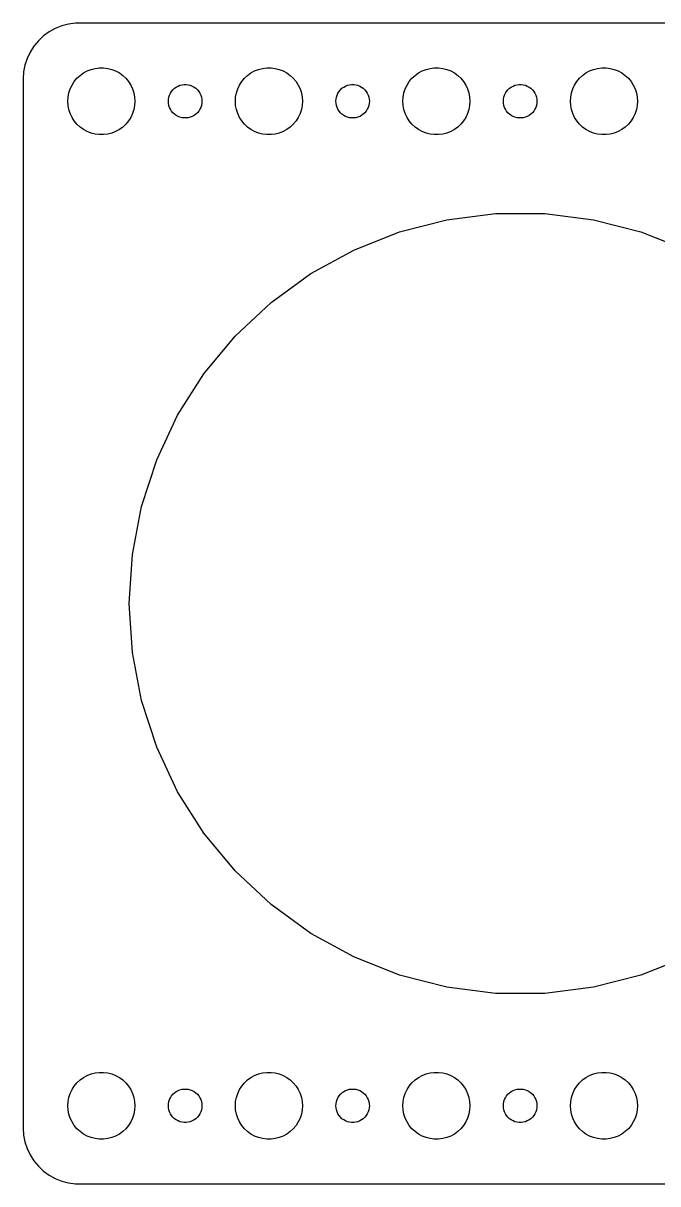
# Model space of a CAD drawing. Header units: metres. Extents: x -120 to 120, y 62 to 166.
# Drawn here: x -119.5 to -62.7, y 62 to 166 of the extents above; entities that cross this region are included whole.
import ezdxf

# ---------------------------------------------------------------- set-up
doc = ezdxf.new("R2010")
doc.units = ezdxf.units.M

msp = doc.modelspace()

# ---------------------------------------------------------------- linework, layer by layer
for p, q in [((-116.629, 165.524), (-117.179, 165.222)), ((-116.045, 165.755), (-116.629, 165.524)), ((-115.437, 165.911), (-116.045, 165.755)), ((-114.814, 165.99), (-115.437, 165.911)), ((114.814, 165.99), (-114.814, 165.99)), ((-118.145, 164.423), (-118.545, 163.939)), ((-117.687, 164.853), (-118.145, 164.423)), ((-117.179, 165.222), (-117.687, 164.853)), ((-118.882, 163.409), (-119.149, 162.841)), ((-118.545, 163.939), (-118.882, 163.409)), ((-119.343, 162.243), (-119.461, 161.627)), ((-119.149, 162.841), (-119.343, 162.243)), ((-119.461, 161.627), (-119.5, 161)), ((-114.687, 161.054), (-114.412, 161.312)), ((-114.412, 161.312), (-114.107, 161.533)), ((-114.107, 161.533), (-113.777, 161.714)), ((-113.777, 161.714), (-113.427, 161.853)), ((-113.427, 161.853), (-113.062, 161.947)), ((-113.062, 161.947), (-112.688, 161.994)), ((-112.688, 161.994), (-112.312, 161.994)), ((-112.312, 161.994), (-111.938, 161.947)), ((-111.938, 161.947), (-111.573, 161.853)), ((-111.573, 161.853), (-111.223, 161.714)), ((-111.223, 161.714), (-110.893, 161.533)), ((-110.893, 161.533), (-110.588, 161.312)), ((-110.588, 161.312), (-110.313, 161.054)), ((-99.6869, 161.054), (-99.4123, 161.312)), ((-99.4123, 161.312), (-99.1075, 161.533)), ((-99.1075, 161.533), (-98.7773, 161.714)), ((-98.7773, 161.714), (-98.427, 161.853)), ((-98.427, 161.853), (-98.0621, 161.947)), ((-98.0621, 161.947), (-97.6884, 161.994)), ((-97.6884, 161.994), (-97.3116, 161.994)), ((-97.3116, 161.994), (-96.9379, 161.947)), ((-96.9379, 161.947), (-96.573, 161.853)), ((-96.573, 161.853), (-96.2227, 161.714)), ((-96.2227, 161.714), (-95.8925, 161.533)), ((-95.8925, 161.533), (-95.5877, 161.312)), ((-95.5877, 161.312), (-95.3131, 161.054)), ((-84.6869, 161.054), (-84.4123, 161.312)), ((-84.4123, 161.312), (-84.1075, 161.533)), ((-84.1075, 161.533), (-83.7773, 161.714)), ((-83.7773, 161.714), (-83.427, 161.853)), ((-83.427, 161.853), (-83.0621, 161.947)), ((-83.0621, 161.947), (-82.6884, 161.994)), ((-82.6884, 161.994), (-82.3116, 161.994)), ((-82.3116, 161.994), (-81.9379, 161.947)), ((-81.9379, 161.947), (-81.573, 161.853)), ((-81.573, 161.853), (-81.2227, 161.714)), ((-81.2227, 161.714), (-80.8925, 161.533)), ((-80.8925, 161.533), (-80.5877, 161.312)), ((-80.5877, 161.312), (-80.3131, 161.054)), ((-69.6869, 161.054), (-69.4123, 161.312)), ((-69.4123, 161.312), (-69.1075, 161.533)), ((-69.1075, 161.533), (-68.7773, 161.714)), ((-68.7773, 161.714), (-68.427, 161.853)), ((-68.427, 161.853), (-68.0621, 161.947)), ((-68.0621, 161.947), (-67.6884, 161.994)), ((-67.6884, 161.994), (-67.3116, 161.994)), ((-67.3116, 161.994), (-66.9379, 161.947)), ((-66.9379, 161.947), (-66.573, 161.853)), ((-66.573, 161.853), (-66.2227, 161.714)), ((-66.2227, 161.714), (-65.8925, 161.533)), ((-65.8925, 161.533), (-65.5877, 161.312)), ((-65.5877, 161.312), (-65.3131, 161.054)), ((-119.5, 161), (-119.5, 67)), ((-115.289, 160.104), (-115.129, 160.445)), ((-115.129, 160.445), (-114.927, 160.763)), ((-114.927, 160.763), (-114.687, 161.054)), ((-110.313, 161.054), (-110.073, 160.763)), ((-110.073, 160.763), (-109.871, 160.445)), ((-109.871, 160.445), (-109.711, 160.104)), ((-106.093, 160.027), (-105.956, 160.156)), ((-105.956, 160.156), (-105.804, 160.266)), ((-105.804, 160.266), (-105.639, 160.357)), ((-105.639, 160.357), (-105.464, 160.427)), ((-105.464, 160.427), (-105.281, 160.473)), ((-105.281, 160.473), (-105.094, 160.497)), ((-105.094, 160.497), (-104.906, 160.497)), ((-104.906, 160.497), (-104.719, 160.473)), ((-104.719, 160.473), (-104.536, 160.427)), ((-104.536, 160.427), (-104.361, 160.357)), ((-104.361, 160.357), (-104.196, 160.266)), ((-104.196, 160.266), (-104.044, 160.156)), ((-104.044, 160.156), (-103.907, 160.027)), ((-100.289, 160.104), (-100.129, 160.445)), ((-100.129, 160.445), (-99.927, 160.763)), ((-99.927, 160.763), (-99.6869, 161.054)), ((-95.3131, 161.054), (-95.073, 160.763)), ((-95.073, 160.763), (-94.8711, 160.445)), ((-94.8711, 160.445), (-94.7107, 160.104)), ((-91.0934, 160.027), (-90.9561, 160.156)), ((-90.9561, 160.156), (-90.8037, 160.266)), ((-90.8037, 160.266), (-90.6387, 160.357)), ((-90.6387, 160.357), (-90.4635, 160.427)), ((-90.4635, 160.427), (-90.2811, 160.473)), ((-90.2811, 160.473), (-90.0942, 160.497)), ((-90.0942, 160.497), (-89.9058, 160.497)), ((-89.9058, 160.497), (-89.7189, 160.473)), ((-89.7189, 160.473), (-89.5365, 160.427)), ((-89.5365, 160.427), (-89.3613, 160.357)), ((-89.3613, 160.357), (-89.1963, 160.266)), ((-89.1963, 160.266), (-89.0439, 160.156)), ((-89.0439, 160.156), (-88.9065, 160.027)), ((-85.2893, 160.104), (-85.1289, 160.445)), ((-85.1289, 160.445), (-84.927, 160.763)), ((-84.927, 160.763), (-84.6869, 161.054)), ((-80.3131, 161.054), (-80.073, 160.763)), ((-80.073, 160.763), (-79.8711, 160.445)), ((-79.8711, 160.445), (-79.7107, 160.104)), ((-76.0934, 160.027), (-75.9561, 160.156)), ((-75.9561, 160.156), (-75.8037, 160.266)), ((-75.8037, 160.266), (-75.6387, 160.357)), ((-75.6387, 160.357), (-75.4635, 160.427)), ((-75.4635, 160.427), (-75.2811, 160.473)), ((-75.2811, 160.473), (-75.0942, 160.497)), ((-75.0942, 160.497), (-74.9058, 160.497)), ((-74.9058, 160.497), (-74.7189, 160.473)), ((-74.7189, 160.473), (-74.5365, 160.427)), ((-74.5365, 160.427), (-74.3613, 160.357)), ((-74.3613, 160.357), (-74.1963, 160.266)), ((-74.1963, 160.266), (-74.0439, 160.156)), ((-74.0439, 160.156), (-73.9065, 160.027)), ((-70.2893, 160.104), (-70.1289, 160.445)), ((-70.1289, 160.445), (-69.927, 160.763)), ((-69.927, 160.763), (-69.6869, 161.054)), ((-65.3131, 161.054), (-65.073, 160.763)), ((-65.073, 160.763), (-64.8711, 160.445)), ((-64.8711, 160.445), (-64.7107, 160.104)), ((-115.5, 159), (-115.476, 159.376)), ((-115.476, 159.376), (-115.406, 159.746)), ((-115.406, 159.746), (-115.289, 160.104)), ((-109.711, 160.104), (-109.594, 159.746)), ((-109.594, 159.746), (-109.524, 159.376)), ((-109.524, 159.376), (-109.5, 159)), ((-106.5, 159), (-106.488, 159.188)), ((-106.488, 159.188), (-106.453, 159.373)), ((-106.453, 159.373), (-106.395, 159.552)), ((-106.395, 159.552), (-106.314, 159.723)), ((-106.314, 159.723), (-106.214, 159.882)), ((-106.214, 159.882), (-106.093, 160.027)), ((-103.907, 160.027), (-103.786, 159.882)), ((-103.786, 159.882), (-103.686, 159.723)), ((-103.686, 159.723), (-103.605, 159.552)), ((-103.605, 159.552), (-103.547, 159.373)), ((-103.547, 159.373), (-103.512, 159.188)), ((-103.512, 159.188), (-103.5, 159)), ((-100.5, 159), (-100.476, 159.376)), ((-100.476, 159.376), (-100.406, 159.746)), ((-100.406, 159.746), (-100.289, 160.104)), ((-94.7107, 160.104), (-94.5943, 159.746)), ((-94.5943, 159.746), (-94.5237, 159.376)), ((-94.5237, 159.376), (-94.5, 159)), ((-91.5, 159), (-91.4882, 159.188)), ((-91.4882, 159.188), (-91.4529, 159.373)), ((-91.4529, 159.373), (-91.3947, 159.552)), ((-91.3947, 159.552), (-91.3145, 159.723)), ((-91.3145, 159.723), (-91.2135, 159.882)), ((-91.2135, 159.882), (-91.0934, 160.027)), ((-88.9065, 160.027), (-88.7865, 159.882)), ((-88.7865, 159.882), (-88.6855, 159.723)), ((-88.6855, 159.723), (-88.6053, 159.552)), ((-88.6053, 159.552), (-88.5471, 159.373)), ((-88.5471, 159.373), (-88.5118, 159.188)), ((-88.5118, 159.188), (-88.5, 159)), ((-85.5, 159), (-85.4763, 159.376)), ((-85.4763, 159.376), (-85.4057, 159.746)), ((-85.4057, 159.746), (-85.2893, 160.104)), ((-79.7107, 160.104), (-79.5943, 159.746)), ((-79.5943, 159.746), (-79.5237, 159.376)), ((-79.5237, 159.376), (-79.5, 159)), ((-76.5, 159), (-76.4882, 159.188)), ((-76.4882, 159.188), (-76.4529, 159.373)), ((-76.4529, 159.373), (-76.3947, 159.552)), ((-76.3947, 159.552), (-76.3145, 159.723)), ((-76.3145, 159.723), (-76.2135, 159.882)), ((-76.2135, 159.882), (-76.0934, 160.027)), ((-73.9065, 160.027), (-73.7865, 159.882)), ((-73.7865, 159.882), (-73.6855, 159.723)), ((-73.6855, 159.723), (-73.6053, 159.552)), ((-73.6053, 159.552), (-73.5471, 159.373)), ((-73.5471, 159.373), (-73.5118, 159.188)), ((-73.5118, 159.188), (-73.5, 159)), ((-70.5, 159), (-70.4763, 159.376)), ((-70.4763, 159.376), (-70.4057, 159.746)), ((-70.4057, 159.746), (-70.2893, 160.104)), ((-64.7107, 160.104), (-64.5943, 159.746)), ((-64.5943, 159.746), (-64.5237, 159.376)), ((-64.5237, 159.376), (-64.5, 159)), ((-115.476, 158.624), (-115.5, 159)), ((-115.406, 158.254), (-115.476, 158.624)), ((-115.289, 157.896), (-115.406, 158.254)), ((-109.594, 158.254), (-109.711, 157.896)), ((-109.524, 158.624), (-109.594, 158.254)), ((-109.5, 159), (-109.524, 158.624)), ((-106.488, 158.812), (-106.5, 159)), ((-106.453, 158.627), (-106.488, 158.812)), ((-106.395, 158.448), (-106.453, 158.627)), ((-106.314, 158.277), (-106.395, 158.448)), ((-106.214, 158.118), (-106.314, 158.277)), ((-106.093, 157.973), (-106.214, 158.118)), ((-103.786, 158.118), (-103.907, 157.973)), ((-103.686, 158.277), (-103.786, 158.118)), ((-103.605, 158.448), (-103.686, 158.277)), ((-103.547, 158.627), (-103.605, 158.448)), ((-103.512, 158.812), (-103.547, 158.627)), ((-103.5, 159), (-103.512, 158.812)), ((-100.476, 158.624), (-100.5, 159)), ((-100.406, 158.254), (-100.476, 158.624)), ((-100.289, 157.896), (-100.406, 158.254)), ((-94.5943, 158.254), (-94.7107, 157.896)), ((-94.5237, 158.624), (-94.5943, 158.254)), ((-94.5, 159), (-94.5237, 158.624)), ((-91.4882, 158.812), (-91.5, 159)), ((-91.4529, 158.627), (-91.4882, 158.812)), ((-91.3947, 158.448), (-91.4529, 158.627)), ((-91.3145, 158.277), (-91.3947, 158.448)), ((-91.2135, 158.118), (-91.3145, 158.277)), ((-91.0934, 157.973), (-91.2135, 158.118)), ((-88.7865, 158.118), (-88.9065, 157.973)), ((-88.6855, 158.277), (-88.7865, 158.118)), ((-88.6053, 158.448), (-88.6855, 158.277)), ((-88.5471, 158.627), (-88.6053, 158.448)), ((-88.5118, 158.812), (-88.5471, 158.627)), ((-88.5, 159), (-88.5118, 158.812)), ((-85.4763, 158.624), (-85.5, 159)), ((-85.4057, 158.254), (-85.4763, 158.624)), ((-85.2893, 157.896), (-85.4057, 158.254)), ((-79.5943, 158.254), (-79.7107, 157.896)), ((-79.5237, 158.624), (-79.5943, 158.254)), ((-79.5, 159), (-79.5237, 158.624)), ((-76.4882, 158.812), (-76.5, 159)), ((-76.4529, 158.627), (-76.4882, 158.812)), ((-76.3947, 158.448), (-76.4529, 158.627)), ((-76.3145, 158.277), (-76.3947, 158.448)), ((-76.2135, 158.118), (-76.3145, 158.277)), ((-76.0934, 157.973), (-76.2135, 158.118)), ((-73.7865, 158.118), (-73.9065, 157.973)), ((-73.6855, 158.277), (-73.7865, 158.118)), ((-73.6053, 158.448), (-73.6855, 158.277)), ((-73.5471, 158.627), (-73.6053, 158.448)), ((-73.5118, 158.812), (-73.5471, 158.627)), ((-73.5, 159), (-73.5118, 158.812)), ((-70.4763, 158.624), (-70.5, 159)), ((-70.4057, 158.254), (-70.4763, 158.624)), ((-70.2893, 157.896), (-70.4057, 158.254)), ((-64.5943, 158.254), (-64.7107, 157.896)), ((-64.5237, 158.624), (-64.5943, 158.254)), ((-64.5, 159), (-64.5237, 158.624)), ((-115.129, 157.555), (-115.289, 157.896)), ((-114.927, 157.237), (-115.129, 157.555)), ((-114.687, 156.946), (-114.927, 157.237)), ((-110.073, 157.237), (-110.313, 156.946)), ((-109.871, 157.555), (-110.073, 157.237)), ((-109.711, 157.896), (-109.871, 157.555)), ((-105.956, 157.844), (-106.093, 157.973)), ((-105.804, 157.734), (-105.956, 157.844)), ((-105.639, 157.643), (-105.804, 157.734)), ((-105.464, 157.573), (-105.639, 157.643)), ((-105.281, 157.527), (-105.464, 157.573)), ((-105.094, 157.503), (-105.281, 157.527)), ((-104.906, 157.503), (-105.094, 157.503)), ((-104.719, 157.527), (-104.906, 157.503)), ((-104.536, 157.573), (-104.719, 157.527)), ((-104.361, 157.643), (-104.536, 157.573)), ((-104.196, 157.734), (-104.361, 157.643)), ((-104.044, 157.844), (-104.196, 157.734)), ((-103.907, 157.973), (-104.044, 157.844)), ((-100.129, 157.555), (-100.289, 157.896)), ((-99.927, 157.237), (-100.129, 157.555)), ((-99.6869, 156.946), (-99.927, 157.237)), ((-95.073, 157.237), (-95.3131, 156.946)), ((-94.8711, 157.555), (-95.073, 157.237)), ((-94.7107, 157.896), (-94.8711, 157.555)), ((-90.9561, 157.844), (-91.0934, 157.973)), ((-90.8037, 157.734), (-90.9561, 157.844)), ((-90.6387, 157.643), (-90.8037, 157.734)), ((-90.4635, 157.573), (-90.6387, 157.643)), ((-90.2811, 157.527), (-90.4635, 157.573)), ((-90.0942, 157.503), (-90.2811, 157.527)), ((-89.9058, 157.503), (-90.0942, 157.503)), ((-89.7189, 157.527), (-89.9058, 157.503)), ((-89.5365, 157.573), (-89.7189, 157.527)), ((-89.3613, 157.643), (-89.5365, 157.573)), ((-89.1963, 157.734), (-89.3613, 157.643)), ((-89.0439, 157.844), (-89.1963, 157.734)), ((-88.9065, 157.973), (-89.0439, 157.844)), ((-85.1289, 157.555), (-85.2893, 157.896)), ((-84.927, 157.237), (-85.1289, 157.555)), ((-84.6869, 156.946), (-84.927, 157.237)), ((-80.073, 157.237), (-80.3131, 156.946)), ((-79.8711, 157.555), (-80.073, 157.237)), ((-79.7107, 157.896), (-79.8711, 157.555)), ((-75.9561, 157.844), (-76.0934, 157.973)), ((-75.8037, 157.734), (-75.9561, 157.844)), ((-75.6387, 157.643), (-75.8037, 157.734)), ((-75.4635, 157.573), (-75.6387, 157.643)), ((-75.2811, 157.527), (-75.4635, 157.573)), ((-75.0942, 157.503), (-75.2811, 157.527)), ((-74.9058, 157.503), (-75.0942, 157.503)), ((-74.7189, 157.527), (-74.9058, 157.503)), ((-74.5365, 157.573), (-74.7189, 157.527)), ((-74.3613, 157.643), (-74.5365, 157.573)), ((-74.1963, 157.734), (-74.3613, 157.643)), ((-74.0439, 157.844), (-74.1963, 157.734)), ((-73.9065, 157.973), (-74.0439, 157.844)), ((-70.1289, 157.555), (-70.2893, 157.896)), ((-69.927, 157.237), (-70.1289, 157.555)), ((-69.6869, 156.946), (-69.927, 157.237)), ((-65.073, 157.237), (-65.3131, 156.946)), ((-64.8711, 157.555), (-65.073, 157.237)), ((-64.7107, 157.896), (-64.8711, 157.555)), ((-114.412, 156.688), (-114.687, 156.946)), ((-114.107, 156.467), (-114.412, 156.688)), ((-113.777, 156.286), (-114.107, 156.467)), ((-113.427, 156.147), (-113.777, 156.286)), ((-113.062, 156.053), (-113.427, 156.147)), ((-112.688, 156.006), (-113.062, 156.053)), ((-112.312, 156.006), (-112.688, 156.006)), ((-111.938, 156.053), (-112.312, 156.006)), ((-111.573, 156.147), (-111.938, 156.053)), ((-111.223, 156.286), (-111.573, 156.147)), ((-110.893, 156.467), (-111.223, 156.286)), ((-110.588, 156.688), (-110.893, 156.467)), ((-110.313, 156.946), (-110.588, 156.688)), ((-99.4123, 156.688), (-99.6869, 156.946)), ((-99.1075, 156.467), (-99.4123, 156.688)), ((-98.7773, 156.286), (-99.1075, 156.467)), ((-98.427, 156.147), (-98.7773, 156.286)), ((-98.0621, 156.053), (-98.427, 156.147)), ((-97.6884, 156.006), (-98.0621, 156.053)), ((-97.3116, 156.006), (-97.6884, 156.006)), ((-96.9379, 156.053), (-97.3116, 156.006)), ((-96.573, 156.147), (-96.9379, 156.053)), ((-96.2227, 156.286), (-96.573, 156.147)), ((-95.8925, 156.467), (-96.2227, 156.286)), ((-95.5877, 156.688), (-95.8925, 156.467)), ((-95.3131, 156.946), (-95.5877, 156.688)), ((-84.4123, 156.688), (-84.6869, 156.946)), ((-84.1075, 156.467), (-84.4123, 156.688)), ((-83.7773, 156.286), (-84.1075, 156.467)), ((-83.427, 156.147), (-83.7773, 156.286)), ((-83.0621, 156.053), (-83.427, 156.147)), ((-82.6884, 156.006), (-83.0621, 156.053)), ((-82.3116, 156.006), (-82.6884, 156.006)), ((-81.9379, 156.053), (-82.3116, 156.006)), ((-81.573, 156.147), (-81.9379, 156.053)), ((-81.2227, 156.286), (-81.573, 156.147)), ((-80.8925, 156.467), (-81.2227, 156.286)), ((-80.5877, 156.688), (-80.8925, 156.467)), ((-80.3131, 156.946), (-80.5877, 156.688)), ((-69.4123, 156.688), (-69.6869, 156.946)), ((-69.1075, 156.467), (-69.4123, 156.688)), ((-68.7773, 156.286), (-69.1075, 156.467)), ((-68.427, 156.147), (-68.7773, 156.286)), ((-68.0621, 156.053), (-68.427, 156.147)), ((-67.6884, 156.006), (-68.0621, 156.053)), ((-67.3116, 156.006), (-67.6884, 156.006)), ((-66.9379, 156.053), (-67.3116, 156.006)), ((-66.573, 156.147), (-66.9379, 156.053)), ((-66.2227, 156.286), (-66.573, 156.147)), ((-65.8925, 156.467), (-66.2227, 156.286)), ((-65.5877, 156.688), (-65.8925, 156.467)), ((-65.3131, 156.946), (-65.5877, 156.688)), ((-81.5583, 148.38), (-77.1977, 148.931)), ((-77.1977, 148.931), (-72.8023, 148.931)), ((-72.8023, 148.931), (-68.4417, 148.38)), ((-85.8156, 147.287), (-81.5583, 148.38)), ((-68.4417, 148.38), (-64.1844, 147.287)), ((-89.9023, 145.669), (-85.8156, 147.287)), ((-64.1844, 147.287), (-60.0977, 145.669)), ((-93.7539, 143.551), (-89.9023, 145.669)), ((-97.3098, 140.968), (-93.7539, 143.551)), ((-100.514, 137.959), (-97.3098, 140.968)), ((-103.316, 134.572), (-100.514, 137.959)), ((-105.671, 130.861), (-103.316, 134.572)), ((-107.542, 126.884), (-105.671, 130.861)), ((-108.9, 122.704), (-107.542, 126.884)), ((-109.724, 118.387), (-108.9, 122.704)), ((-110, 114), (-109.724, 118.387)), ((-109.724, 109.613), (-110, 114)), ((-108.9, 105.296), (-109.724, 109.613)), ((-107.542, 101.116), (-108.9, 105.296)), ((-105.671, 97.1386), (-107.542, 101.116)), ((-103.316, 93.4275), (-105.671, 97.1386)), ((-100.514, 90.0409), (-103.316, 93.4275)), ((-97.3098, 87.032), (-100.514, 90.0409)), ((-93.7539, 84.4485), (-97.3098, 87.032)), ((-89.9023, 82.3311), (-93.7539, 84.4485)), ((-85.8156, 80.713), (-89.9023, 82.3311)), ((-60.0977, 82.3311), (-64.1844, 80.713)), ((-81.5583, 79.6199), (-85.8156, 80.713)), ((-64.1844, 80.713), (-68.4417, 79.6199)), ((-77.1977, 79.0691), (-81.5583, 79.6199)), ((-72.8023, 79.0691), (-77.1977, 79.0691)), ((-68.4417, 79.6199), (-72.8023, 79.0691)), ((-113.777, 71.7145), (-113.427, 71.8532)), ((-113.427, 71.8532), (-113.062, 71.9469)), ((-113.062, 71.9469), (-112.688, 71.9941)), ((-112.688, 71.9941), (-112.312, 71.9941)), ((-112.312, 71.9941), (-111.938, 71.9469)), ((-111.938, 71.9469), (-111.573, 71.8532)), ((-111.573, 71.8532), (-111.223, 71.7145)), ((-98.7773, 71.7145), (-98.427, 71.8532)), ((-98.427, 71.8532), (-98.0621, 71.9469)), ((-98.0621, 71.9469), (-97.6884, 71.9941)), ((-97.6884, 71.9941), (-97.3116, 71.9941)), ((-97.3116, 71.9941), (-96.9379, 71.9469)), ((-96.9379, 71.9469), (-96.573, 71.8532)), ((-96.573, 71.8532), (-96.2227, 71.7145)), ((-83.7773, 71.7145), (-83.427, 71.8532)), ((-83.427, 71.8532), (-83.0621, 71.9469)), ((-83.0621, 71.9469), (-82.6884, 71.9941)), ((-82.6884, 71.9941), (-82.3116, 71.9941)), ((-82.3116, 71.9941), (-81.9379, 71.9469)), ((-81.9379, 71.9469), (-81.573, 71.8532)), ((-81.573, 71.8532), (-81.2227, 71.7145)), ((-68.7773, 71.7145), (-68.427, 71.8532)), ((-68.427, 71.8532), (-68.0621, 71.9469)), ((-68.0621, 71.9469), (-67.6884, 71.9941)), ((-67.6884, 71.9941), (-67.3116, 71.9941)), ((-67.3116, 71.9941), (-66.9379, 71.9469)), ((-66.9379, 71.9469), (-66.573, 71.8532)), ((-66.573, 71.8532), (-66.2227, 71.7145)), ((-115.129, 70.4453), (-114.927, 70.7634)), ((-114.927, 70.7634), (-114.687, 71.0536)), ((-114.687, 71.0536), (-114.412, 71.3115)), ((-114.412, 71.3115), (-114.107, 71.533)), ((-114.107, 71.533), (-113.777, 71.7145)), ((-111.223, 71.7145), (-110.893, 71.533)), ((-110.893, 71.533), (-110.588, 71.3115)), ((-110.588, 71.3115), (-110.313, 71.0536)), ((-110.313, 71.0536), (-110.073, 70.7634)), ((-110.073, 70.7634), (-109.871, 70.4453)), ((-100.129, 70.4453), (-99.927, 70.7634)), ((-99.927, 70.7634), (-99.6869, 71.0536)), ((-99.6869, 71.0536), (-99.4123, 71.3115)), ((-99.4123, 71.3115), (-99.1075, 71.533)), ((-99.1075, 71.533), (-98.7773, 71.7145)), ((-96.2227, 71.7145), (-95.8925, 71.533)), ((-95.8925, 71.533), (-95.5877, 71.3115)), ((-95.5877, 71.3115), (-95.3131, 71.0536)), ((-95.3131, 71.0536), (-95.073, 70.7634)), ((-95.073, 70.7634), (-94.8711, 70.4453)), ((-85.1289, 70.4453), (-84.927, 70.7634)), ((-84.927, 70.7634), (-84.6869, 71.0536)), ((-84.6869, 71.0536), (-84.4123, 71.3115)), ((-84.4123, 71.3115), (-84.1075, 71.533)), ((-84.1075, 71.533), (-83.7773, 71.7145)), ((-81.2227, 71.7145), (-80.8925, 71.533)), ((-80.8925, 71.533), (-80.5877, 71.3115)), ((-80.5877, 71.3115), (-80.3131, 71.0536)), ((-80.3131, 71.0536), (-80.073, 70.7634)), ((-80.073, 70.7634), (-79.8711, 70.4453)), ((-70.1289, 70.4453), (-69.927, 70.7634)), ((-69.927, 70.7634), (-69.6869, 71.0536)), ((-69.6869, 71.0536), (-69.4123, 71.3115)), ((-69.4123, 71.3115), (-69.1075, 71.533)), ((-69.1075, 71.533), (-68.7773, 71.7145)), ((-66.2227, 71.7145), (-65.8925, 71.533)), ((-65.8925, 71.533), (-65.5877, 71.3115)), ((-65.5877, 71.3115), (-65.3131, 71.0536)), ((-65.3131, 71.0536), (-65.073, 70.7634)), ((-65.073, 70.7634), (-64.8711, 70.4453)), ((-115.476, 69.376), (-115.406, 69.7461)), ((-115.406, 69.7461), (-115.289, 70.1044)), ((-115.289, 70.1044), (-115.129, 70.4453)), ((-109.871, 70.4453), (-109.711, 70.1044)), ((-109.711, 70.1044), (-109.594, 69.7461)), ((-109.594, 69.7461), (-109.524, 69.376)), ((-106.395, 69.5522), (-106.314, 69.7226)), ((-106.314, 69.7226), (-106.214, 69.8817)), ((-106.214, 69.8817), (-106.093, 70.0268)), ((-106.093, 70.0268), (-105.956, 70.1558)), ((-105.956, 70.1558), (-105.804, 70.2665)), ((-105.804, 70.2665), (-105.639, 70.3572)), ((-105.639, 70.3572), (-105.464, 70.4266)), ((-105.464, 70.4266), (-105.281, 70.4734)), ((-105.281, 70.4734), (-105.094, 70.497)), ((-105.094, 70.497), (-104.906, 70.497)), ((-104.906, 70.497), (-104.719, 70.4734)), ((-104.719, 70.4734), (-104.536, 70.4266)), ((-104.536, 70.4266), (-104.361, 70.3572)), ((-104.361, 70.3572), (-104.196, 70.2665)), ((-104.196, 70.2665), (-104.044, 70.1558)), ((-104.044, 70.1558), (-103.907, 70.0268)), ((-103.907, 70.0268), (-103.786, 69.8817)), ((-103.786, 69.8817), (-103.686, 69.7226)), ((-103.686, 69.7226), (-103.605, 69.5522)), ((-100.476, 69.376), (-100.406, 69.7461)), ((-100.406, 69.7461), (-100.289, 70.1044)), ((-100.289, 70.1044), (-100.129, 70.4453)), ((-94.8711, 70.4453), (-94.7107, 70.1044)), ((-94.7107, 70.1044), (-94.5943, 69.7461)), ((-94.5943, 69.7461), (-94.5237, 69.376)), ((-91.3947, 69.5522), (-91.3145, 69.7226)), ((-91.3145, 69.7226), (-91.2135, 69.8817)), ((-91.2135, 69.8817), (-91.0934, 70.0268)), ((-91.0934, 70.0268), (-90.9561, 70.1558)), ((-90.9561, 70.1558), (-90.8037, 70.2665)), ((-90.8037, 70.2665), (-90.6387, 70.3572)), ((-90.6387, 70.3572), (-90.4635, 70.4266)), ((-90.4635, 70.4266), (-90.2811, 70.4734)), ((-90.2811, 70.4734), (-90.0942, 70.497)), ((-90.0942, 70.497), (-89.9058, 70.497)), ((-89.9058, 70.497), (-89.7189, 70.4734)), ((-89.7189, 70.4734), (-89.5365, 70.4266)), ((-89.5365, 70.4266), (-89.3613, 70.3572)), ((-89.3613, 70.3572), (-89.1963, 70.2665)), ((-89.1963, 70.2665), (-89.0439, 70.1558)), ((-89.0439, 70.1558), (-88.9065, 70.0268)), ((-88.9065, 70.0268), (-88.7865, 69.8817)), ((-88.7865, 69.8817), (-88.6855, 69.7226)), ((-88.6855, 69.7226), (-88.6053, 69.5522)), ((-85.4763, 69.376), (-85.4057, 69.7461)), ((-85.4057, 69.7461), (-85.2893, 70.1044)), ((-85.2893, 70.1044), (-85.1289, 70.4453)), ((-79.8711, 70.4453), (-79.7107, 70.1044)), ((-79.7107, 70.1044), (-79.5943, 69.7461)), ((-79.5943, 69.7461), (-79.5237, 69.376)), ((-76.3947, 69.5522), (-76.3145, 69.7226)), ((-76.3145, 69.7226), (-76.2135, 69.8817)), ((-76.2135, 69.8817), (-76.0934, 70.0268)), ((-76.0934, 70.0268), (-75.9561, 70.1558)), ((-75.9561, 70.1558), (-75.8037, 70.2665)), ((-75.8037, 70.2665), (-75.6387, 70.3572)), ((-75.6387, 70.3572), (-75.4635, 70.4266)), ((-75.4635, 70.4266), (-75.2811, 70.4734)), ((-75.2811, 70.4734), (-75.0942, 70.497)), ((-75.0942, 70.497), (-74.9058, 70.497)), ((-74.9058, 70.497), (-74.7189, 70.4734)), ((-74.7189, 70.4734), (-74.5365, 70.4266)), ((-74.5365, 70.4266), (-74.3613, 70.3572)), ((-74.3613, 70.3572), (-74.1963, 70.2665)), ((-74.1963, 70.2665), (-74.0439, 70.1558)), ((-74.0439, 70.1558), (-73.9065, 70.0268)), ((-73.9065, 70.0268), (-73.7865, 69.8817)), ((-73.7865, 69.8817), (-73.6855, 69.7226)), ((-73.6855, 69.7226), (-73.6053, 69.5522)), ((-70.4763, 69.376), (-70.4057, 69.7461)), ((-70.4057, 69.7461), (-70.2893, 70.1044)), ((-70.2893, 70.1044), (-70.1289, 70.4453)), ((-64.8711, 70.4453), (-64.7107, 70.1044)), ((-64.7107, 70.1044), (-64.5943, 69.7461)), ((-64.5943, 69.7461), (-64.5237, 69.376)), ((-115.5, 69), (-115.476, 69.376)), ((-115.476, 68.624), (-115.5, 69)), ((-109.524, 69.376), (-109.5, 69)), ((-109.5, 69), (-109.524, 68.624)), ((-106.5, 69), (-106.488, 69.188)), ((-106.488, 68.812), (-106.5, 69)), ((-106.488, 69.188), (-106.453, 69.373)), ((-106.453, 68.627), (-106.488, 68.812)), ((-106.453, 69.373), (-106.395, 69.5522)), ((-106.395, 68.4478), (-106.453, 68.627)), ((-103.605, 69.5522), (-103.547, 69.373)), ((-103.547, 68.627), (-103.605, 68.4478)), ((-103.547, 69.373), (-103.512, 69.188)), ((-103.512, 68.812), (-103.547, 68.627)), ((-103.512, 69.188), (-103.5, 69)), ((-103.5, 69), (-103.512, 68.812)), ((-100.5, 69), (-100.476, 69.376)), ((-100.476, 68.624), (-100.5, 69)), ((-94.5237, 69.376), (-94.5, 69)), ((-94.5, 69), (-94.5237, 68.624)), ((-91.5, 69), (-91.4882, 69.188)), ((-91.4882, 68.812), (-91.5, 69)), ((-91.4882, 69.188), (-91.4529, 69.373)), ((-91.4529, 68.627), (-91.4882, 68.812)), ((-91.4529, 69.373), (-91.3947, 69.5522)), ((-91.3947, 68.4478), (-91.4529, 68.627)), ((-88.6053, 69.5522), (-88.5471, 69.373)), ((-88.5471, 68.627), (-88.6053, 68.4478)), ((-88.5471, 69.373), (-88.5118, 69.188)), ((-88.5118, 68.812), (-88.5471, 68.627)), ((-88.5118, 69.188), (-88.5, 69)), ((-88.5, 69), (-88.5118, 68.812)), ((-85.5, 69), (-85.4763, 69.376)), ((-85.4763, 68.624), (-85.5, 69)), ((-79.5237, 69.376), (-79.5, 69)), ((-79.5, 69), (-79.5237, 68.624)), ((-76.5, 69), (-76.4882, 69.188)), ((-76.4882, 68.812), (-76.5, 69)), ((-76.4882, 69.188), (-76.4529, 69.373)), ((-76.4529, 68.627), (-76.4882, 68.812)), ((-76.4529, 69.373), (-76.3947, 69.5522)), ((-76.3947, 68.4478), (-76.4529, 68.627)), ((-73.6053, 69.5522), (-73.5471, 69.373)), ((-73.5471, 68.627), (-73.6053, 68.4478)), ((-73.5471, 69.373), (-73.5118, 69.188)), ((-73.5118, 68.812), (-73.5471, 68.627)), ((-73.5118, 69.188), (-73.5, 69)), ((-73.5, 69), (-73.5118, 68.812)), ((-70.5, 69), (-70.4763, 69.376)), ((-70.4763, 68.624), (-70.5, 69)), ((-64.5237, 69.376), (-64.5, 69)), ((-64.5, 69), (-64.5237, 68.624)), ((-115.406, 68.2539), (-115.476, 68.624)), ((-115.289, 67.8956), (-115.406, 68.2539)), ((-115.129, 67.5547), (-115.289, 67.8956)), ((-109.711, 67.8956), (-109.871, 67.5547)), ((-109.594, 68.2539), (-109.711, 67.8956)), ((-109.524, 68.624), (-109.594, 68.2539)), ((-106.314, 68.2774), (-106.395, 68.4478)), ((-106.214, 68.1183), (-106.314, 68.2774)), ((-106.093, 67.9732), (-106.214, 68.1183)), ((-105.956, 67.8442), (-106.093, 67.9732)), ((-105.804, 67.7335), (-105.956, 67.8442)), ((-105.639, 67.6428), (-105.804, 67.7335)), ((-105.464, 67.5734), (-105.639, 67.6428)), ((-104.361, 67.6428), (-104.536, 67.5734)), ((-104.196, 67.7335), (-104.361, 67.6428)), ((-104.044, 67.8442), (-104.196, 67.7335)), ((-103.907, 67.9732), (-104.044, 67.8442)), ((-103.786, 68.1183), (-103.907, 67.9732)), ((-103.686, 68.2774), (-103.786, 68.1183)), ((-103.605, 68.4478), (-103.686, 68.2774)), ((-100.406, 68.2539), (-100.476, 68.624)), ((-100.289, 67.8956), (-100.406, 68.2539)), ((-100.129, 67.5547), (-100.289, 67.8956)), ((-94.7107, 67.8956), (-94.8711, 67.5547)), ((-94.5943, 68.2539), (-94.7107, 67.8956)), ((-94.5237, 68.624), (-94.5943, 68.2539)), ((-91.3145, 68.2774), (-91.3947, 68.4478)), ((-91.2135, 68.1183), (-91.3145, 68.2774)), ((-91.0934, 67.9732), (-91.2135, 68.1183)), ((-90.9561, 67.8442), (-91.0934, 67.9732)), ((-90.8037, 67.7335), (-90.9561, 67.8442)), ((-90.6387, 67.6428), (-90.8037, 67.7335)), ((-90.4635, 67.5734), (-90.6387, 67.6428)), ((-89.3613, 67.6428), (-89.5365, 67.5734)), ((-89.1963, 67.7335), (-89.3613, 67.6428)), ((-89.0439, 67.8442), (-89.1963, 67.7335)), ((-88.9065, 67.9732), (-89.0439, 67.8442)), ((-88.7865, 68.1183), (-88.9065, 67.9732)), ((-88.6855, 68.2774), (-88.7865, 68.1183)), ((-88.6053, 68.4478), (-88.6855, 68.2774)), ((-85.4057, 68.2539), (-85.4763, 68.624)), ((-85.2893, 67.8956), (-85.4057, 68.2539)), ((-85.1289, 67.5547), (-85.2893, 67.8956)), ((-79.7107, 67.8956), (-79.8711, 67.5547)), ((-79.5943, 68.2539), (-79.7107, 67.8956)), ((-79.5237, 68.624), (-79.5943, 68.2539)), ((-76.3145, 68.2774), (-76.3947, 68.4478)), ((-76.2135, 68.1183), (-76.3145, 68.2774)), ((-76.0934, 67.9732), (-76.2135, 68.1183)), ((-75.9561, 67.8442), (-76.0934, 67.9732)), ((-75.8037, 67.7335), (-75.9561, 67.8442)), ((-75.6387, 67.6428), (-75.8037, 67.7335)), ((-75.4635, 67.5734), (-75.6387, 67.6428)), ((-74.3613, 67.6428), (-74.5365, 67.5734)), ((-74.1963, 67.7335), (-74.3613, 67.6428)), ((-74.0439, 67.8442), (-74.1963, 67.7335)), ((-73.9065, 67.9732), (-74.0439, 67.8442)), ((-73.7865, 68.1183), (-73.9065, 67.9732)), ((-73.6855, 68.2774), (-73.7865, 68.1183)), ((-73.6053, 68.4478), (-73.6855, 68.2774)), ((-70.4057, 68.2539), (-70.4763, 68.624)), ((-70.2893, 67.8956), (-70.4057, 68.2539)), ((-70.1289, 67.5547), (-70.2893, 67.8956)), ((-64.7107, 67.8956), (-64.8711, 67.5547)), ((-64.5943, 68.2539), (-64.7107, 67.8956)), ((-64.5237, 68.624), (-64.5943, 68.2539)), ((-119.5, 67), (-119.461, 66.3733)), ((-114.927, 67.2366), (-115.129, 67.5547)), ((-114.687, 66.9464), (-114.927, 67.2366)), ((-114.412, 66.6885), (-114.687, 66.9464)), ((-114.107, 66.467), (-114.412, 66.6885)), ((-110.588, 66.6885), (-110.893, 66.467)), ((-110.313, 66.9464), (-110.588, 66.6885)), ((-110.073, 67.2366), (-110.313, 66.9464)), ((-109.871, 67.5547), (-110.073, 67.2366)), ((-105.281, 67.5266), (-105.464, 67.5734)), ((-105.094, 67.503), (-105.281, 67.5266)), ((-104.906, 67.503), (-105.094, 67.503)), ((-104.719, 67.5266), (-104.906, 67.503)), ((-104.536, 67.5734), (-104.719, 67.5266)), ((-99.927, 67.2366), (-100.129, 67.5547)), ((-99.6869, 66.9464), (-99.927, 67.2366)), ((-99.4123, 66.6885), (-99.6869, 66.9464)), ((-99.1075, 66.467), (-99.4123, 66.6885)), ((-95.5877, 66.6885), (-95.8925, 66.467)), ((-95.3131, 66.9464), (-95.5877, 66.6885)), ((-95.073, 67.2366), (-95.3131, 66.9464)), ((-94.8711, 67.5547), (-95.073, 67.2366)), ((-90.2811, 67.5266), (-90.4635, 67.5734)), ((-90.0942, 67.503), (-90.2811, 67.5266)), ((-89.9058, 67.503), (-90.0942, 67.503)), ((-89.7189, 67.5266), (-89.9058, 67.503)), ((-89.5365, 67.5734), (-89.7189, 67.5266)), ((-84.927, 67.2366), (-85.1289, 67.5547)), ((-84.6869, 66.9464), (-84.927, 67.2366)), ((-84.4123, 66.6885), (-84.6869, 66.9464)), ((-84.1075, 66.467), (-84.4123, 66.6885)), ((-80.5877, 66.6885), (-80.8925, 66.467)), ((-80.3131, 66.9464), (-80.5877, 66.6885)), ((-80.073, 67.2366), (-80.3131, 66.9464)), ((-79.8711, 67.5547), (-80.073, 67.2366)), ((-75.2811, 67.5266), (-75.4635, 67.5734)), ((-75.0942, 67.503), (-75.2811, 67.5266)), ((-74.9058, 67.503), (-75.0942, 67.503)), ((-74.7189, 67.5266), (-74.9058, 67.503)), ((-74.5365, 67.5734), (-74.7189, 67.5266)), ((-69.927, 67.2366), (-70.1289, 67.5547)), ((-69.6869, 66.9464), (-69.927, 67.2366)), ((-69.4123, 66.6885), (-69.6869, 66.9464)), ((-69.1075, 66.467), (-69.4123, 66.6885)), ((-65.5877, 66.6885), (-65.8925, 66.467)), ((-65.3131, 66.9464), (-65.5877, 66.6885)), ((-65.073, 67.2366), (-65.3131, 66.9464)), ((-64.8711, 67.5547), (-65.073, 67.2366)), ((-119.461, 66.3733), (-119.343, 65.7566)), ((-119.343, 65.7566), (-119.149, 65.1594)), ((-113.777, 66.2855), (-114.107, 66.467)), ((-113.427, 66.1468), (-113.777, 66.2855)), ((-113.062, 66.0531), (-113.427, 66.1468)), ((-112.688, 66.0059), (-113.062, 66.0531)), ((-112.312, 66.0059), (-112.688, 66.0059)), ((-111.938, 66.0531), (-112.312, 66.0059)), ((-111.573, 66.1468), (-111.938, 66.0531)), ((-111.223, 66.2855), (-111.573, 66.1468)), ((-110.893, 66.467), (-111.223, 66.2855)), ((-98.7773, 66.2855), (-99.1075, 66.467)), ((-98.427, 66.1468), (-98.7773, 66.2855)), ((-98.0621, 66.0531), (-98.427, 66.1468)), ((-97.6884, 66.0059), (-98.0621, 66.0531)), ((-97.3116, 66.0059), (-97.6884, 66.0059)), ((-96.9379, 66.0531), (-97.3116, 66.0059)), ((-96.573, 66.1468), (-96.9379, 66.0531)), ((-96.2227, 66.2855), (-96.573, 66.1468)), ((-95.8925, 66.467), (-96.2227, 66.2855)), ((-83.7773, 66.2855), (-84.1075, 66.467)), ((-83.427, 66.1468), (-83.7773, 66.2855)), ((-83.0621, 66.0531), (-83.427, 66.1468)), ((-82.6884, 66.0059), (-83.0621, 66.0531)), ((-82.3116, 66.0059), (-82.6884, 66.0059)), ((-81.9379, 66.0531), (-82.3116, 66.0059)), ((-81.573, 66.1468), (-81.9379, 66.0531)), ((-81.2227, 66.2855), (-81.573, 66.1468)), ((-80.8925, 66.467), (-81.2227, 66.2855)), ((-68.7773, 66.2855), (-69.1075, 66.467)), ((-68.427, 66.1468), (-68.7773, 66.2855)), ((-68.0621, 66.0531), (-68.427, 66.1468)), ((-67.6884, 66.0059), (-68.0621, 66.0531)), ((-67.3116, 66.0059), (-67.6884, 66.0059)), ((-66.9379, 66.0531), (-67.3116, 66.0059)), ((-66.573, 66.1468), (-66.9379, 66.0531)), ((-66.2227, 66.2855), (-66.573, 66.1468)), ((-65.8925, 66.467), (-66.2227, 66.2855)), ((-119.149, 65.1594), (-118.882, 64.5912)), ((-118.882, 64.5912), (-118.545, 64.0611)), ((-118.545, 64.0611), (-118.145, 63.5773)), ((-118.145, 63.5773), (-117.687, 63.1474)), ((-117.687, 63.1474), (-117.179, 62.7784)), ((-117.179, 62.7784), (-116.629, 62.4759)), ((-116.629, 62.4759), (-116.045, 62.2447)), ((-116.045, 62.2447), (-115.437, 62.0886)), ((-115.437, 62.0886), (-114.814, 62.0099)), ((-114.814, 62.0099), (114.814, 62.0099))]:
    msp.add_line(p, q)

doc.saveas('drawing.dxf')
